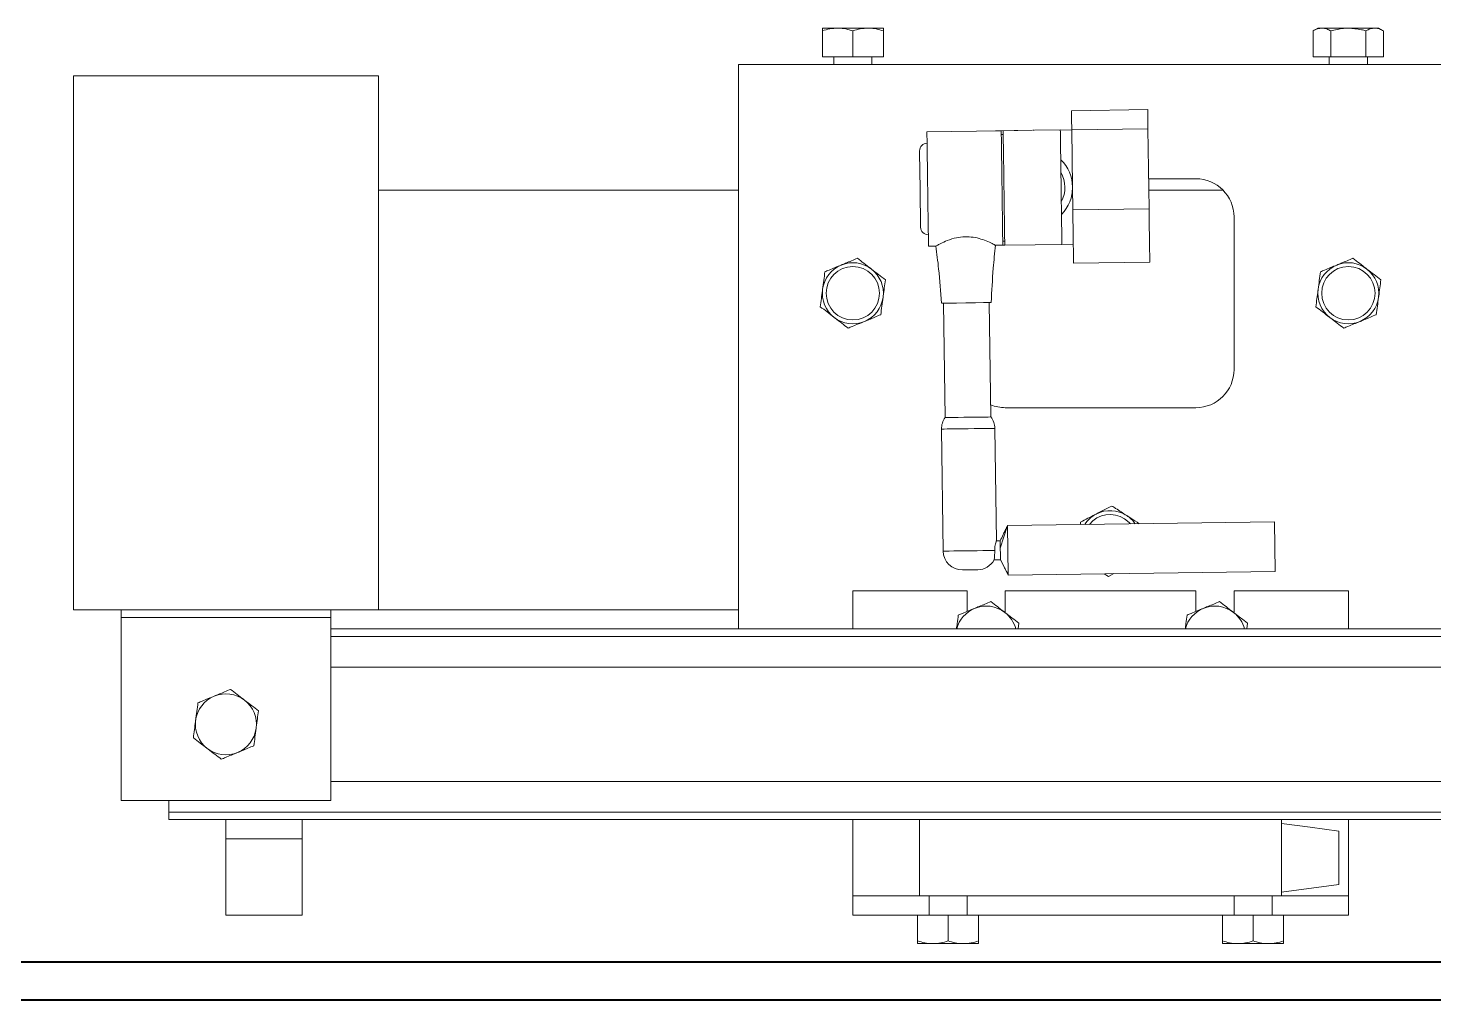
# Model space of a CAD drawing. Header units: millimetres. Extents: x 0 to 119, y 0 to 84.
# Drawn here: x 43.28 to 80.16, y 0.02 to 25.5 of the extents above; entities that cross this region are included whole.
import ezdxf

# ---------------------------------------------------------------- set-up
doc = ezdxf.new("R2010")
doc.units = ezdxf.units.MM

msp = doc.modelspace()

# ---------------------------------------------------------------- linework, layer by layer
at = {"color": 7, "linetype": 'Continuous', "lineweight": 15}
for p, q in [((64.117, 25.496), (64.517, 25.496)), ((64.517, 25.496), (65.317, 25.496)), ((65.317, 25.496), (65.717, 25.496)), ((77.117, 25.496), (76.993, 25.424)), ((77.117, 25.496), (77.224, 25.496)), ((77.224, 25.496), (77.917, 25.496)), ((77.917, 25.496), (78.61, 25.496)), ((78.61, 25.496), (78.717, 25.496)), ((78.84, 25.424), (78.717, 25.496)), ((64.117, 24.746), (64.117, 25.424)), ((64.917, 24.746), (64.917, 25.424)), ((65.717, 24.746), (65.717, 25.424)), ((76.993, 24.746), (76.993, 25.424)), ((77.455, 24.746), (77.455, 25.424)), ((78.379, 24.746), (78.379, 25.424)), ((78.84, 24.746), (78.84, 25.424)), ((64.117, 24.746), (64.917, 24.746)), ((64.417, 24.746), (64.417, 24.546)), ((64.917, 24.746), (65.717, 24.746)), ((65.417, 24.546), (65.417, 24.746)), ((76.993, 24.746), (77.455, 24.746)), ((77.417, 24.746), (77.417, 24.546)), ((77.455, 24.746), (78.379, 24.746)), ((78.379, 24.746), (78.84, 24.746)), ((78.417, 24.546), (78.417, 24.746)), ((61.917, 24.546), (61.917, 9.746)), ((61.917, 24.546), (80.917, 24.546)), ((52.469, 24.246), (44.469, 24.246)), ((44.469, 24.246), (44.469, 10.246)), ((52.469, 24.246), (52.469, 10.246)), ((70.653, 23.332), (72.653, 23.359)), ((68.81, 22.807), (66.86, 22.78)), ((69.631, 22.818), (68.66, 22.805)), ((68.861, 22.707), (68.812, 22.707)), ((69.631, 22.818), (68.86, 22.807)), ((69.66, 22.818), (69.648, 22.818)), ((69.67, 22.818), (69.66, 22.818)), ((70.66, 22.832), (69.688, 22.819)), ((70.36, 22.828), (69.688, 22.819)), ((70.66, 22.832), (72.66, 22.859)), ((70.66, 22.832), (70.68, 21.332)), ((72.688, 20.76), (72.66, 22.859)), ((73.917, 21.546), (72.678, 21.546)), ((52.469, 21.246), (61.917, 21.246)), ((70.67, 21.179), (70.68, 21.332)), ((70.68, 21.332), (70.689, 20.732)), ((72.682, 21.246), (74.631, 21.246)), ((72.688, 20.76), (70.689, 20.732)), ((74.917, 16.546), (74.917, 20.546)), ((66.901, 19.78), (67.101, 19.783)), ((68.652, 19.804), (68.851, 19.807)), ((68.85, 19.907), (68.9, 19.908)), ((68.851, 19.807), (68.901, 19.808)), ((68.901, 19.808), (69.702, 19.819)), ((69.702, 19.819), (70.401, 19.828)), ((70.401, 19.828), (70.701, 19.832)), ((70.708, 19.332), (72.708, 19.36)), ((67.297, 18.286), (67.338, 15.286)), ((68.538, 15.302), (68.497, 18.302)), ((68.917, 15.546), (73.917, 15.546)), ((67.242, 14.985), (67.286, 11.785)), ((68.682, 12.051), (68.642, 15.004)), ((75.976, 12.554), (68.977, 12.458)), ((70.891, 12.548), (70.888, 12.484)), ((75.976, 12.554), (75.994, 11.254)), ((68.977, 12.458), (68.785, 11.86)), ((68.994, 11.158), (68.977, 12.458)), ((68.784, 12.055), (68.681, 12.054)), ((68.623, 11.553), (68.79, 11.555)), ((68.994, 11.158), (68.789, 11.562)), ((75.994, 11.254), (68.994, 11.158)), ((71.512, 11.193), (71.62, 11.123)), ((71.62, 11.123), (71.762, 11.196)), ((64.917, 10.746), (67.917, 10.746)), ((64.917, 9.746), (64.917, 10.746)), ((67.917, 10.746), (67.917, 10.205)), ((68.917, 10.189), (68.917, 10.746)), ((68.917, 10.746), (73.917, 10.746)), ((73.917, 10.746), (73.917, 10.205)), ((74.917, 10.189), (74.917, 10.746)), ((74.917, 10.746), (77.917, 10.746)), ((77.917, 9.746), (77.917, 10.746)), ((52.469, 10.246), (44.469, 10.246)), ((45.719, 10.246), (45.719, 10.046)), ((51.219, 10.046), (45.719, 10.046)), ((45.719, 10.046), (45.719, 5.246)), ((51.219, 10.246), (51.219, 10.046)), ((51.219, 10.046), (51.219, 5.246)), ((52.469, 10.246), (61.917, 10.246)), ((51.219, 9.746), (92.719, 9.746)), ((69.25, 9.746), (69.27, 9.899)), ((75.25, 9.746), (75.27, 9.899)), ((92.719, 8.746), (51.219, 8.746)), ((92.719, 5.746), (51.219, 5.746)), ((51.219, 5.246), (45.719, 5.246)), ((46.969, 4.946), (46.969, 5.246)), ((46.969, 4.946), (96.969, 4.946)), ((46.969, 4.746), (46.969, 4.946)), ((46.969, 4.746), (96.969, 4.746)), ((48.469, 4.246), (48.469, 4.746)), ((50.469, 4.246), (50.469, 4.746)), ((64.917, 2.746), (64.917, 4.746)), ((66.667, 4.746), (66.667, 2.746)), ((76.167, 4.746), (76.167, 2.746)), ((77.667, 4.346), (77.667, 4.446)), ((77.917, 2.746), (77.917, 4.746)), ((48.469, 2.246), (48.469, 4.246)), ((48.469, 4.246), (50.469, 4.246)), ((50.469, 2.246), (50.469, 4.246)), ((77.667, 3.146), (77.667, 4.346)), ((76.167, 2.846), (77.667, 3.046)), ((77.667, 3.046), (77.667, 3.146)), ((64.917, 2.246), (64.917, 2.746)), ((64.917, 2.746), (66.917, 2.746)), ((66.917, 2.746), (67.917, 2.746)), ((66.917, 2.246), (66.917, 2.746)), ((67.917, 2.246), (67.917, 2.746)), ((67.917, 2.746), (74.917, 2.746)), ((74.917, 2.746), (75.917, 2.746)), ((74.917, 2.246), (74.917, 2.746)), ((75.917, 2.246), (75.917, 2.746)), ((75.917, 2.746), (77.917, 2.746)), ((77.917, 2.246), (77.917, 2.746)), ((48.469, 2.246), (50.469, 2.246)), ((64.917, 2.246), (66.917, 2.246)), ((66.617, 2.246), (66.617, 1.567)), ((67.417, 2.246), (66.917, 2.246)), ((67.417, 2.246), (67.417, 1.567)), ((67.917, 2.246), (67.417, 2.246)), ((67.917, 2.246), (74.917, 2.246)), ((68.217, 2.246), (68.217, 1.567)), ((74.617, 2.246), (74.617, 1.567)), ((75.417, 2.246), (74.917, 2.246)), ((75.417, 2.246), (75.417, 1.567)), ((75.917, 2.246), (75.417, 2.246)), ((75.917, 2.246), (77.917, 2.246)), ((76.217, 2.246), (76.217, 1.567)), ((67.017, 1.496), (66.617, 1.496)), ((67.817, 1.496), (67.017, 1.496)), ((68.217, 1.496), (67.817, 1.496)), ((75.017, 1.496), (74.617, 1.496)), ((75.817, 1.496), (75.017, 1.496)), ((76.217, 1.496), (75.817, 1.496))]:
    msp.add_line(p, q, dxfattribs=at)
at = {"color": 8, "linetype": 'Continuous', "lineweight": 15}
msp.add_line((51.219, 9.546), (92.719, 9.546), dxfattribs=at)
at = {"color": 7, "linetype": 'Continuous', "lineweight": 40}
for p, q in [((2.508, 1.021), (117.908, 1.021)), ((0.008, 0.021), (118.908, 0.021))]:
    msp.add_line(p, q, dxfattribs=at)
at = {"color": 7, "linetype": 'Continuous', "lineweight": 15, "flags": 128}
for points in [[(70.653, 23.332), (70.653, 23.322), (70.654, 23.294), (70.654, 23.248), (70.655, 23.186), (70.656, 23.11), (70.657, 23.023), (70.659, 22.93), (70.66, 22.832)], [(72.653, 23.359), (72.653, 23.35), (72.653, 23.321), (72.654, 23.275), (72.655, 23.213), (72.656, 23.137), (72.657, 23.051), (72.658, 22.957), (72.66, 22.859)], [(66.901, 19.78), (66.901, 19.798), (66.9, 19.85), (66.899, 19.936), (66.898, 20.053), (66.896, 20.2), (66.893, 20.371), (66.891, 20.564), (66.888, 20.773), (66.885, 20.995), (66.882, 21.223), (66.878, 21.452), (66.875, 21.678), (66.872, 21.894), (66.87, 22.095), (66.867, 22.278), (66.865, 22.437), (66.863, 22.569), (66.862, 22.671), (66.861, 22.741), (66.86, 22.776), (66.86, 22.78)], [(68.851, 19.807), (68.851, 19.825), (68.85, 19.877), (68.849, 19.963), (68.847, 20.08), (68.845, 20.226), (68.843, 20.398), (68.84, 20.59), (68.838, 20.8), (68.835, 21.021), (68.831, 21.249), (68.828, 21.479), (68.825, 21.704), (68.822, 21.92), (68.819, 22.122), (68.817, 22.305), (68.815, 22.464), (68.813, 22.596), (68.812, 22.698), (68.811, 22.767), (68.81, 22.802), (68.81, 22.807)], [(68.86, 22.807), (68.86, 22.79), (68.861, 22.738), (68.862, 22.652), (68.864, 22.534), (68.866, 22.388), (68.868, 22.217), (68.871, 22.024), (68.874, 21.815), (68.877, 21.593), (68.88, 21.365), (68.883, 21.136), (68.886, 20.91), (68.889, 20.694), (68.892, 20.492), (68.894, 20.31), (68.896, 20.15), (68.898, 20.018), (68.9, 19.916), (68.901, 19.847), (68.901, 19.812), (68.901, 19.808)], [(70.36, 22.828), (70.36, 22.821), (70.361, 22.78), (70.362, 22.704), (70.363, 22.596), (70.365, 22.457), (70.367, 22.291), (70.37, 22.102), (70.373, 21.894), (70.376, 21.673), (70.379, 21.444), (70.382, 21.212), (70.385, 20.983), (70.388, 20.762), (70.391, 20.554), (70.394, 20.365), (70.396, 20.199), (70.398, 20.06), (70.399, 19.952), (70.4, 19.876), (70.401, 19.836), (70.401, 19.828)], [(66.695, 20.278), (66.694, 20.296), (66.694, 20.349), (66.692, 20.436), (66.691, 20.554), (66.689, 20.697), (66.687, 20.862), (66.684, 21.042), (66.681, 21.23), (66.679, 21.42), (66.676, 21.605), (66.674, 21.777), (66.672, 21.932), (66.67, 22.063), (66.669, 22.166), (66.668, 22.237), (66.667, 22.273), (66.667, 22.277)], [(70.708, 19.332), (70.708, 19.354), (70.707, 19.417), (70.705, 19.52), (70.703, 19.66), (70.701, 19.832), (70.698, 20.032), (70.695, 20.253), (70.692, 20.489), (70.689, 20.732)], [(72.708, 19.36), (72.707, 19.381), (72.706, 19.444), (72.705, 19.547), (72.703, 19.687), (72.701, 19.86), (72.698, 20.06), (72.695, 20.281), (72.692, 20.517), (72.688, 20.76)], [(67.249, 18.285), (67.292, 18.286), (67.429, 18.287), (67.637, 18.29), (67.885, 18.294), (68.135, 18.297)], [(68.135, 18.297), (68.348, 18.3), (68.493, 18.302), (68.547, 18.303), (68.545, 18.303)], [(68.538, 15.302), (68.519, 15.302), (68.464, 15.301), (68.375, 15.3), (68.259, 15.298), (68.123, 15.297), (67.975, 15.295), (67.825, 15.293), (67.682, 15.291), (67.555, 15.289), (67.452, 15.287), (67.38, 15.286), (67.343, 15.286), (67.338, 15.286)], [(72.047, 12.633), (72.168, 12.534), (72.198, 12.502)], [(68.785, 11.86), (68.784, 11.901), (68.783, 11.982), (68.782, 12.036), (68.782, 12.055)], [(68.789, 11.555), (68.789, 11.555), (68.789, 11.562)], [(68.192, 11.297), (68.177, 11.297), (68.134, 11.296), (68.069, 11.296), (67.992, 11.294), (67.916, 11.293), (67.851, 11.293), (67.808, 11.292), (67.792, 11.292), (67.792, 11.292)], [(77.667, 4.446), (76.917, 4.546), (76.167, 4.646)]]:
    msp.add_lwpolyline(points, dxfattribs=at)
at = {"color": 8, "linetype": 'Continuous', "lineweight": 15, "flags": 128}
for points in [[(68.642, 15.004), (68.624, 15.003), (68.572, 15.003), (68.489, 15.002), (68.378, 15), (68.246, 14.998), (68.098, 14.996), (67.942, 14.994), (67.786, 14.992), (67.638, 14.99), (67.505, 14.988), (67.395, 14.987), (67.311, 14.986), (67.259, 14.985), (67.242, 14.985)], [(67.286, 11.785), (67.304, 11.785), (67.359, 11.786), (67.448, 11.787), (67.565, 11.789), (67.704, 11.791), (67.859, 11.793), (68.02, 11.795), (68.179, 11.797), (68.328, 11.799), (68.459, 11.801), (68.565, 11.802), (68.639, 11.803)]]:
    msp.add_lwpolyline(points, dxfattribs=at)
at = {"color": 7, "linetype": 'Continuous', "lineweight": 15}
for centre in [(64.917, 18.546), (77.917, 18.546)]:
    msp.add_circle(centre, 0.7, dxfattribs=at)
for centre, radius, start, end in [((66.867, 22.28), 0.2, 90.7834, 180.7834), ((69.681, 21.319), 1, 315.2104, 46.3564), ((73.917, 20.546), 1, 0, 90), ((66.895, 20.28), 0.2, 180.7834, 270.7834), ((64.917, 18.546), 0.8, 112.4483, 172.4483), ((64.917, 18.546), 0.8, 52.4483, 112.4483), ((64.917, 18.546), 0.8, 352.4483, 52.4483), ((77.917, 18.546), 0.8, 112.4483, 172.4483), ((77.917, 18.546), 0.8, 52.4483, 112.4483), ((77.917, 18.546), 0.8, 352.4483, 52.4483), ((64.917, 18.546), 0.8, 172.4483, 232.4483), ((64.917, 18.546), 0.8, 292.4483, 352.4483), ((77.917, 18.546), 0.8, 172.4483, 232.4483), ((77.917, 18.546), 0.8, 292.4483, 352.4483), ((64.917, 18.546), 0.8, 232.4483, 292.4483), ((77.917, 18.546), 0.8, 232.4483, 292.4483), ((73.917, 16.546), 1, 270, 0), ((68.917, 16.546), 1, 247.4578, 270), ((67.742, 14.991), 0.5, 143.9135, 180.7834), ((68.142, 14.997), 0.5, 0.7834, 37.6533), ((71.667, 12.046), 0.8, 117.0819, 146.6397), ((71.667, 12.046), 0.7, 57.0819, 140.8832), ((71.667, 12.046), 0.8, 57.0819, 117.0819), ((71.667, 12.046), 0.8, 34.9271, 57.0819), ((67.786, 11.792), 0.5, 180.7834, 270.7834), ((68.186, 11.797), 0.5, 270.7834, 331.1383), ((68.417, 9.546), 0.8, 52.4483, 112.4483), ((74.417, 9.546), 0.8, 52.4483, 112.4483), ((68.417, 9.546), 0.8, 112.4483, 165.5225), ((68.417, 9.546), 0.8, 14.4775, 52.4483), ((74.417, 9.546), 0.8, 112.4483, 165.5225), ((74.417, 9.546), 0.8, 14.4775, 52.4483), ((48.469, 7.246), 0.8, 112.4483, 172.4483), ((48.469, 7.246), 0.8, 52.4483, 112.4483), ((48.469, 7.246), 0.8, 352.4483, 52.4483), ((48.469, 7.246), 0.8, 172.4483, 232.4483), ((48.469, 7.246), 0.8, 292.4483, 352.4483), ((48.469, 7.246), 0.8, 232.4483, 292.4483)]:
    msp.add_arc(centre, radius, start, end, dxfattribs=at)
at = {"color": 8, "linetype": 'Continuous', "lineweight": 15}
msp.add_arc((69.681, 21.319), 0.8, 331.8284, 29.7384, dxfattribs=at)
at = {"color": 7, "linetype": 'Continuous', "lineweight": 15}
for points, knots in [([(64.117, 25.424), (64.182, 25.444), (64.313, 25.485), (64.448, 25.492), (64.517, 25.496)], [0, 0, 0, 0, 0.495457, 1, 1, 1, 1]), ([(64.117, 25.496), (64.117, 25.495), (64.117, 25.491), (64.117, 25.452), (64.117, 25.424)], [0, 0, 0, 0, 0.268632, 1, 1, 1, 1]), ([(64.517, 25.496), (64.526, 25.496), (64.598, 25.495), (64.733, 25.479), (64.855, 25.443), (64.917, 25.424)], [0, 0, 0, 0, 0.070082, 0.530784, 1, 1, 1, 1]), ([(64.917, 25.424), (64.982, 25.444), (65.113, 25.485), (65.248, 25.492), (65.317, 25.496)], [0, 0, 0, 0, 0.495456, 1, 1, 1, 1]), ([(65.317, 25.496), (65.326, 25.496), (65.398, 25.495), (65.533, 25.479), (65.655, 25.443), (65.717, 25.424)], [0, 0, 0, 0, 0.070086, 0.53078, 1, 1, 1, 1]), ([(65.717, 25.424), (65.717, 25.452), (65.717, 25.491), (65.717, 25.495), (65.717, 25.496)], [0, 0, 0, 0, 0.731368, 1, 1, 1, 1]), ([(76.993, 25.424), (77.03, 25.444), (77.106, 25.485), (77.184, 25.492), (77.224, 25.496)], [0, 0, 0, 0, 0.495458, 1, 1, 1, 1]), ([(77.224, 25.496), (77.229, 25.496), (77.271, 25.495), (77.349, 25.479), (77.419, 25.443), (77.455, 25.424)], [0, 0, 0, 0, 0.070089, 0.530784, 1, 1, 1, 1]), ([(77.455, 25.424), (77.566, 25.452), (77.718, 25.491), (77.875, 25.495), (77.917, 25.496)], [0, 0, 0, 0, 0.73137, 1, 1, 1, 1]), ([(77.917, 25.496), (78.033, 25.488), (78.189, 25.477), (78.34, 25.435), (78.379, 25.424)], [0, 0, 0, 0, 0.742452, 1, 1, 1, 1]), ([(78.379, 25.424), (78.416, 25.444), (78.492, 25.485), (78.57, 25.492), (78.61, 25.496)], [0, 0, 0, 0, 0.49546, 1, 1, 1, 1]), ([(78.61, 25.496), (78.615, 25.496), (78.656, 25.495), (78.735, 25.479), (78.805, 25.443), (78.84, 25.424)], [0, 0, 0, 0, 0.070089, 0.530782, 1, 1, 1, 1]), ([(67.101, 19.785), (67.106, 19.788), (67.115, 19.793), (67.22, 19.851), (67.391, 19.93), (67.612, 20.007), (67.781, 20.022), (67.853, 20.028)], [0, 0, 0, 0, 0.180951, 0.378726, 0.593087, 0.825503, 1, 1, 1, 1]), ([(67.853, 20.028), (67.928, 20.026), (68.079, 20.022), (68.289, 19.967), (68.477, 19.894), (68.609, 19.829), (68.667, 19.798), (68.653, 19.805), (68.652, 19.806)], [0, 0, 0, 0, 0.174577, 0.348489, 0.543382, 0.766809, 0.984149, 1, 1, 1, 1]), ([(67.095, 19.784), (67.121, 19.584), (67.184, 19.086), (67.223, 18.585), (67.247, 18.285)], [0, 0, 0, 0, 0.401651, 1, 1, 1, 1]), ([(68.547, 18.303), (68.562, 18.603), (68.587, 19.105), (68.637, 19.605), (68.657, 19.805)], [0, 0, 0, 0, 0.598465, 1, 1, 1, 1]), ([(64.611, 19.285), (64.504, 19.241), (64.359, 19.181), (64.22, 19.124), (64.184, 19.109)], [0, 0, 0, 0, 0.742453, 1, 1, 1, 1]), ([(65.038, 19.462), (64.935, 19.419), (64.795, 19.361), (64.65, 19.301), (64.611, 19.285)], [0, 0, 0, 0, 0.731366, 1, 1, 1, 1]), ([(65.404, 19.18), (65.396, 19.187), (65.33, 19.237), (65.206, 19.332), (65.094, 19.418), (65.038, 19.462)], [0, 0, 0, 0, 0.070087, 0.530786, 1, 1, 1, 1]), ([(65.77, 18.899), (65.711, 18.944), (65.591, 19.036), (65.467, 19.132), (65.404, 19.18)], [0, 0, 0, 0, 0.495457, 1, 1, 1, 1]), ([(77.611, 19.285), (77.504, 19.241), (77.359, 19.181), (77.22, 19.124), (77.184, 19.109)], [0, 0, 0, 0, 0.742454, 1, 1, 1, 1]), ([(78.038, 19.462), (77.935, 19.419), (77.795, 19.361), (77.65, 19.301), (77.611, 19.285)], [0, 0, 0, 0, 0.73137, 1, 1, 1, 1]), ([(78.404, 19.18), (78.396, 19.187), (78.33, 19.237), (78.206, 19.332), (78.094, 19.418), (78.038, 19.462)], [0, 0, 0, 0, 0.070087, 0.530786, 1, 1, 1, 1]), ([(78.77, 18.899), (78.711, 18.944), (78.591, 19.036), (78.467, 19.132), (78.404, 19.18)], [0, 0, 0, 0, 0.495457, 1, 1, 1, 1]), ([(64.184, 19.109), (64.174, 19.034), (64.155, 18.884), (64.134, 18.729), (64.124, 18.651)], [0, 0, 0, 0, 0.495457, 1, 1, 1, 1]), ([(65.71, 18.441), (65.711, 18.451), (65.722, 18.534), (65.743, 18.689), (65.761, 18.828), (65.77, 18.899)], [0, 0, 0, 0, 0.070081, 0.530779, 1, 1, 1, 1]), ([(77.184, 19.109), (77.174, 19.034), (77.155, 18.884), (77.134, 18.729), (77.124, 18.651)], [0, 0, 0, 0, 0.495457, 1, 1, 1, 1]), ([(78.71, 18.441), (78.711, 18.451), (78.722, 18.534), (78.743, 18.689), (78.761, 18.828), (78.77, 18.899)], [0, 0, 0, 0, 0.070081, 0.53078, 1, 1, 1, 1]), ([(64.124, 18.651), (64.122, 18.64), (64.111, 18.558), (64.091, 18.403), (64.072, 18.263), (64.063, 18.193)], [0, 0, 0, 0, 0.070087, 0.530786, 1, 1, 1, 1]), ([(65.649, 17.983), (65.659, 18.057), (65.679, 18.207), (65.699, 18.362), (65.71, 18.441)], [0, 0, 0, 0, 0.495457, 1, 1, 1, 1]), ([(77.124, 18.651), (77.122, 18.64), (77.111, 18.558), (77.091, 18.403), (77.072, 18.263), (77.063, 18.193)], [0, 0, 0, 0, 0.070087, 0.530786, 1, 1, 1, 1]), ([(78.649, 17.983), (78.659, 18.057), (78.679, 18.207), (78.699, 18.362), (78.71, 18.441)], [0, 0, 0, 0, 0.495457, 1, 1, 1, 1]), ([(64.063, 18.193), (64.122, 18.147), (64.242, 18.055), (64.367, 17.96), (64.429, 17.912)], [0, 0, 0, 0, 0.4954617, 1, 1, 1, 1]), ([(77.063, 18.193), (77.122, 18.147), (77.242, 18.055), (77.367, 17.96), (77.429, 17.912)], [0, 0, 0, 0, 0.4954617, 1, 1, 1, 1]), ([(64.429, 17.912), (64.438, 17.905), (64.504, 17.854), (64.627, 17.759), (64.739, 17.673), (64.795, 17.63)], [0, 0, 0, 0, 0.070083, 0.53078, 1, 1, 1, 1]), ([(64.795, 17.63), (64.831, 17.645), (64.97, 17.702), (65.115, 17.762), (65.222, 17.806)], [0, 0, 0, 0, 0.257547, 1, 1, 1, 1]), ([(65.222, 17.806), (65.261, 17.822), (65.405, 17.882), (65.546, 17.94), (65.649, 17.983)], [0, 0, 0, 0, 0.268628, 1, 1, 1, 1]), ([(77.429, 17.912), (77.438, 17.905), (77.504, 17.854), (77.627, 17.759), (77.739, 17.673), (77.795, 17.63)], [0, 0, 0, 0, 0.070083, 0.53078, 1, 1, 1, 1]), ([(77.795, 17.63), (77.831, 17.645), (77.97, 17.702), (78.115, 17.762), (78.222, 17.806)], [0, 0, 0, 0, 0.257547, 1, 1, 1, 1]), ([(78.222, 17.806), (78.261, 17.822), (78.405, 17.882), (78.546, 17.94), (78.649, 17.983)], [0, 0, 0, 0, 0.268634, 1, 1, 1, 1]), ([(71.714, 12.968), (71.647, 12.934), (71.512, 12.865), (71.373, 12.794), (71.302, 12.758)], [0, 0, 0, 0, 0.495454, 1, 1, 1, 1]), ([(72.101, 12.717), (72.004, 12.78), (71.873, 12.865), (71.746, 12.947), (71.714, 12.968)], [0, 0, 0, 0, 0.742455, 1, 1, 1, 1]), ([(71.302, 12.758), (71.293, 12.753), (71.219, 12.715), (71.08, 12.644), (70.954, 12.58), (70.891, 12.548)], [0, 0, 0, 0, 0.0700852, 0.5307822, 1, 1, 1, 1]), ([(72.429, 12.505), (72.355, 12.553), (72.248, 12.623), (72.137, 12.694), (72.101, 12.717)], [0, 0, 0, 0, 0.681777, 1, 1, 1, 1]), ([(68.977, 12.458), (68.972, 12.446), (68.966, 12.429), (68.947, 12.394), (68.935, 12.37), (68.919, 12.339), (68.914, 12.328), (68.909, 12.318), (68.904, 12.308), (68.894, 12.287), (68.88, 12.257), (68.84, 12.174), (68.808, 12.109), (68.782, 12.055)], [0, 0, 0, 0, 0.413485, 0.564883, 0.661618, 0.677115, 0.689986, 0.695866, 0.701664, 0.713917, 0.744967, 0.78612, 1, 1, 1, 1]), ([(68.623, 11.556), (68.622, 11.555), (68.622, 11.552), (68.626, 11.574), (68.632, 11.621), (68.638, 11.691), (68.64, 11.755), (68.639, 11.793), (68.639, 11.803)], [0, 0, 0, 0, 0.07054, 0.281509, 0.493829, 0.709025, 0.924035, 1, 1, 1, 1]), ([(68.681, 12.051), (68.681, 12.051), (68.682, 12.053), (68.673, 12.028), (68.66, 11.98), (68.645, 11.91), (68.639, 11.846), (68.639, 11.811), (68.639, 11.803)], [0, 0, 0, 0, 0.102385, 0.303387, 0.510142, 0.727715, 0.945355, 1, 1, 1, 1]), ([(68.785, 11.86), (68.785, 11.842), (68.786, 11.792), (68.787, 11.707), (68.788, 11.624), (68.789, 11.578), (68.789, 11.565), (68.789, 11.562)], [0, 0, 0, 0, 0.141996, 0.391691, 0.641403, 0.8911, 1, 1, 1, 1]), ([(68.789, 11.555), (68.813, 11.509), (68.864, 11.41), (68.935, 11.274), (68.973, 11.199), (68.994, 11.158)], [0, 0, 0, 0, 0.278948, 0.601376, 1, 1, 1, 1]), ([(68.538, 10.462), (68.435, 10.419), (68.295, 10.361), (68.15, 10.301), (68.111, 10.285)], [0, 0, 0, 0, 0.731365, 1, 1, 1, 1]), ([(68.904, 10.18), (68.896, 10.187), (68.83, 10.237), (68.706, 10.332), (68.594, 10.418), (68.538, 10.462)], [0, 0, 0, 0, 0.070085, 0.530786, 1, 1, 1, 1]), ([(74.538, 10.462), (74.435, 10.419), (74.295, 10.361), (74.15, 10.301), (74.111, 10.285)], [0, 0, 0, 0, 0.731365, 1, 1, 1, 1]), ([(74.904, 10.18), (74.896, 10.187), (74.83, 10.237), (74.706, 10.332), (74.594, 10.418), (74.538, 10.462)], [0, 0, 0, 0, 0.070085, 0.530786, 1, 1, 1, 1]), ([(67.684, 10.109), (67.675, 10.035), (67.659, 9.915), (67.642, 9.792), (67.636, 9.746)], [0, 0, 0, 0, 0.623168, 1, 1, 1, 1]), ([(68.111, 10.285), (68.004, 10.241), (67.859, 10.181), (67.72, 10.124), (67.684, 10.109)], [0, 0, 0, 0, 0.742452, 1, 1, 1, 1]), ([(69.27, 9.899), (69.211, 9.944), (69.091, 10.036), (68.967, 10.132), (68.904, 10.18)], [0, 0, 0, 0, 0.495458, 1, 1, 1, 1]), ([(73.684, 10.109), (73.675, 10.035), (73.659, 9.915), (73.642, 9.792), (73.636, 9.746)], [0, 0, 0, 0, 0.623168, 1, 1, 1, 1]), ([(74.111, 10.285), (74.004, 10.241), (73.859, 10.181), (73.72, 10.124), (73.684, 10.109)], [0, 0, 0, 0, 0.742452, 1, 1, 1, 1]), ([(75.27, 9.899), (75.211, 9.944), (75.091, 10.036), (74.967, 10.132), (74.904, 10.18)], [0, 0, 0, 0, 0.495458, 1, 1, 1, 1]), ([(48.591, 8.162), (48.488, 8.119), (48.347, 8.061), (48.203, 8.001), (48.164, 7.985)], [0, 0, 0, 0, 0.7313712, 1, 1, 1, 1]), ([(48.957, 7.88), (48.948, 7.887), (48.882, 7.937), (48.759, 8.032), (48.647, 8.118), (48.591, 8.162)], [0, 0, 0, 0, 0.070081, 0.530782, 1, 1, 1, 1]), ([(47.737, 7.809), (47.727, 7.734), (47.707, 7.584), (47.687, 7.429), (47.676, 7.351)], [0, 0, 0, 0, 0.495457, 1, 1, 1, 1]), ([(48.164, 7.985), (48.057, 7.941), (47.912, 7.881), (47.773, 7.824), (47.737, 7.809)], [0, 0, 0, 0, 0.742449, 1, 1, 1, 1]), ([(49.323, 7.599), (49.264, 7.644), (49.144, 7.736), (49.02, 7.832), (48.957, 7.88)], [0, 0, 0, 0, 0.495451, 1, 1, 1, 1]), ([(49.262, 7.141), (49.264, 7.151), (49.275, 7.234), (49.295, 7.389), (49.314, 7.528), (49.323, 7.599)], [0, 0, 0, 0, 0.070085, 0.530784, 1, 1, 1, 1]), ([(47.676, 7.351), (47.675, 7.34), (47.664, 7.258), (47.643, 7.103), (47.625, 6.963), (47.616, 6.893)], [0, 0, 0, 0, 0.070087, 0.530782, 1, 1, 1, 1]), ([(49.202, 6.683), (49.212, 6.757), (49.231, 6.907), (49.252, 7.062), (49.262, 7.141)], [0, 0, 0, 0, 0.495458, 1, 1, 1, 1]), ([(47.616, 6.893), (47.675, 6.847), (47.795, 6.755), (47.919, 6.66), (47.982, 6.612)], [0, 0, 0, 0, 0.495461, 1, 1, 1, 1]), ([(48.775, 6.506), (48.814, 6.522), (48.958, 6.582), (49.099, 6.64), (49.202, 6.683)], [0, 0, 0, 0, 0.268628, 1, 1, 1, 1]), ([(47.982, 6.612), (47.99, 6.605), (48.056, 6.554), (48.18, 6.459), (48.292, 6.373), (48.348, 6.33)], [0, 0, 0, 0, 0.070092, 0.530786, 1, 1, 1, 1]), ([(48.348, 6.33), (48.384, 6.345), (48.523, 6.402), (48.667, 6.462), (48.775, 6.506)], [0, 0, 0, 0, 0.25755, 1, 1, 1, 1]), ([(67.017, 1.496), (67.007, 1.496), (66.935, 1.496), (66.8, 1.512), (66.678, 1.549), (66.617, 1.567)], [0, 0, 0, 0, 0.070087, 0.530785, 1, 1, 1, 1]), ([(66.617, 1.567), (66.617, 1.556), (66.617, 1.515), (66.617, 1.504), (66.617, 1.496)], [0, 0, 0, 0, 0.257549, 1, 1, 1, 1]), ([(67.417, 1.567), (67.352, 1.547), (67.221, 1.507), (67.085, 1.5), (67.017, 1.496)], [0, 0, 0, 0, 0.495458, 1, 1, 1, 1]), ([(67.817, 1.496), (67.807, 1.496), (67.735, 1.496), (67.6, 1.512), (67.478, 1.549), (67.417, 1.567)], [0, 0, 0, 0, 0.070086, 0.53078, 1, 1, 1, 1]), ([(68.217, 1.567), (68.152, 1.547), (68.021, 1.507), (67.885, 1.5), (67.817, 1.496)], [0, 0, 0, 0, 0.495462, 1, 1, 1, 1]), ([(68.217, 1.496), (68.217, 1.504), (68.217, 1.515), (68.217, 1.556), (68.217, 1.567)], [0, 0, 0, 0, 0.742451, 1, 1, 1, 1]), ([(75.017, 1.496), (75.007, 1.496), (74.935, 1.496), (74.8, 1.512), (74.678, 1.549), (74.617, 1.567)], [0, 0, 0, 0, 0.070087, 0.530782, 1, 1, 1, 1]), ([(74.617, 1.567), (74.617, 1.556), (74.617, 1.515), (74.617, 1.504), (74.617, 1.496)], [0, 0, 0, 0, 0.257549, 1, 1, 1, 1]), ([(75.417, 1.567), (75.352, 1.547), (75.221, 1.507), (75.085, 1.5), (75.017, 1.496)], [0, 0, 0, 0, 0.495458, 1, 1, 1, 1]), ([(75.817, 1.496), (75.807, 1.496), (75.735, 1.496), (75.6, 1.512), (75.478, 1.549), (75.417, 1.567)], [0, 0, 0, 0, 0.070086, 0.530783, 1, 1, 1, 1]), ([(76.217, 1.567), (76.152, 1.547), (76.021, 1.507), (75.885, 1.5), (75.817, 1.496)], [0, 0, 0, 0, 0.495456, 1, 1, 1, 1]), ([(76.217, 1.496), (76.217, 1.504), (76.217, 1.515), (76.217, 1.556), (76.217, 1.567)], [0, 0, 0, 0, 0.742451, 1, 1, 1, 1])]:
    msp.add_open_spline(points, degree=3, knots=knots, dxfattribs=at)

doc.saveas('drawing.dxf')
